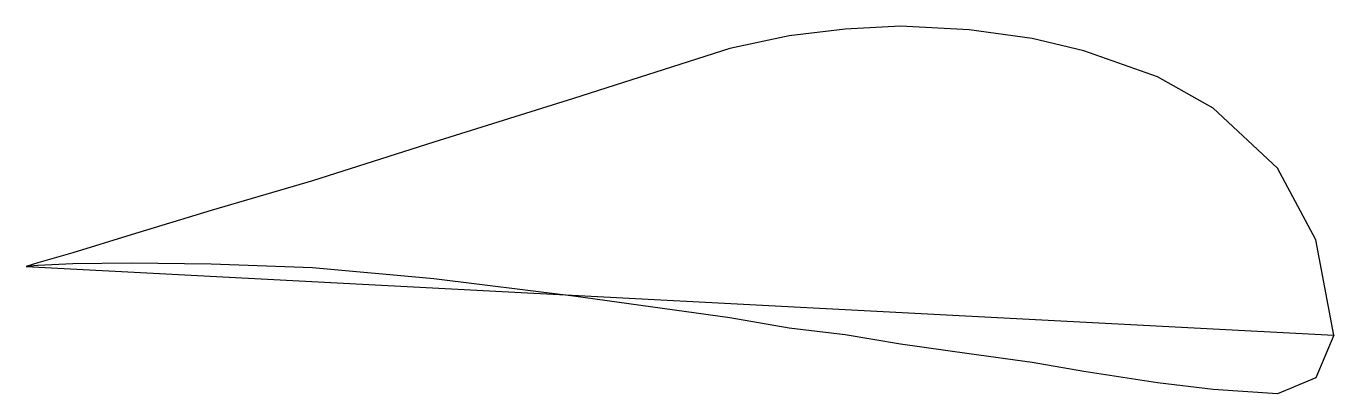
# Model space of a CAD drawing. Header units: metres. Extents: x 0 to 0.35, y 0.466 to 0.564.
import ezdxf

# ---------------------------------------------------------------- set-up
doc = ezdxf.new("R2010")
doc.units = ezdxf.units.M

msp = doc.modelspace()

# ---------------------------------------------------------------- linework, layer by layer
at = {"layer": '1'}
msp.add_lwpolyline([(0.35, 0.4816), (0.3452, 0.5072), (0.3349, 0.5264), (0.3177, 0.5424), (0.3028, 0.5508), (0.2831, 0.5578), (0.2693, 0.5611), (0.2524, 0.5634), (0.234, 0.5644), (0.2192, 0.5636), (0.2042, 0.5618), (0.1883, 0.5584), (0.1465, 0.545), (0.1091, 0.5333), (0.0766, 0.523), (0.0495, 0.515), (0.0281, 0.5085), (0.0125, 0.5037), (0.0031, 0.501), (0, 0.5), (0.35, 0.4816), (0.3452, 0.4702), (0.3349, 0.4659), (0.3177, 0.4671), (0.3028, 0.4689), (0.2831, 0.4719), (0.2693, 0.4743), (0.2524, 0.4766), (0.234, 0.4792), (0.2192, 0.4817), (0.2042, 0.4835), (0.1883, 0.4863), (0.1465, 0.4921), (0.1091, 0.4967), (0.0766, 0.4997), (0.0495, 0.5006), (0.0281, 0.5009), (0.0125, 0.5007), (0.0031, 0.5003), (0, 0.5)], dxfattribs=at)

doc.saveas('drawing.dxf')
